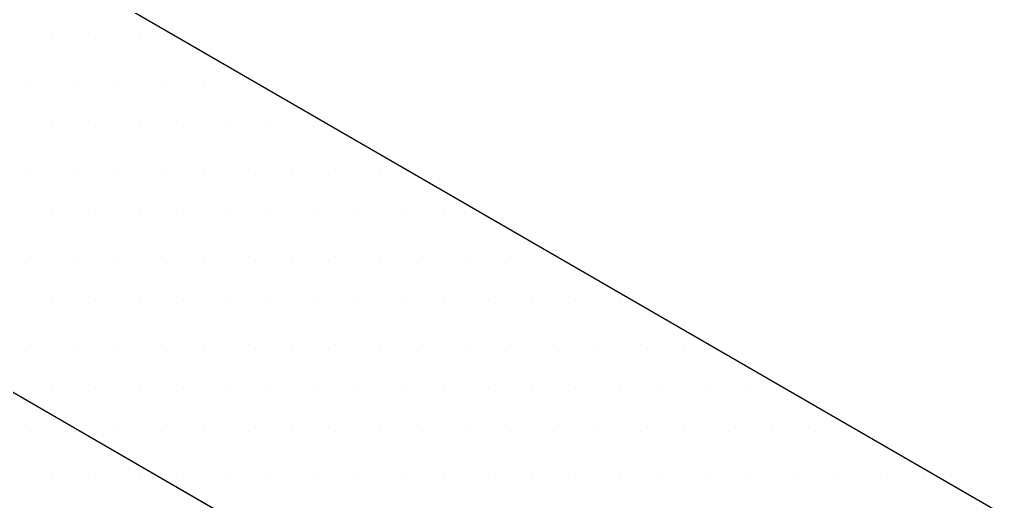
# Model space of a CAD drawing. Extents: x -1392 to 5791, y -3809 to 1722.
# Drawn here: x 1480.38 to 1510.81, y 1146.65 to 1161.56 of the extents above; entities that cross this region are included whole.
import ezdxf

# ---------------------------------------------------------------- set-up
doc = ezdxf.new("R2010")
doc.units = 0
doc.header["$MEASUREMENT"] = 0
for name, color, linetype, lineweight in [('.ATI-HATCH', 7, 'Continuous', 0), ('G-ANNO-TTLB', 7, 'Continuous', 0), ('TYVEK', 7, 'Continuous', 0), ('WALL SCRATCH', 7, 'Continuous', 0)]:
    doc.layers.add(name, color=color, linetype=linetype, lineweight=lineweight)

# ---------------------------------------------------------------- blocks, each defined once
blk = doc.blocks.new('Block_87')
at = {"layer": '.ATI-HATCH'}
for points, knots in [([(1481.751, 1123.324), (1481.751, 1123.324), (1510.521, 1106.681), (1510.521, 1106.681), (1510.521, 1106.681), (1536.586, 1091.603), (1536.586, 1091.603), (1545.191, 1086.625), (1556.202, 1089.566), (1561.18, 1098.171), (1562.765, 1100.91), (1563.599, 1104.019), (1563.599, 1107.184), (1563.599, 1107.184), (1563.599, 1140.609), (1563.599, 1140.609), (1563.599, 1140.609), (1537.539, 1155.53), (1537.539, 1155.53), (1537.539, 1155.53), (1537.539, 1155.518), (1537.539, 1155.518), (1537.539, 1155.518), (1537.539, 1116.84), (1537.539, 1116.84), (1537.539, 1116.84), (1510.521, 1132.47), (1510.521, 1132.47), (1510.521, 1132.47), (1454.782, 1164.714), (1454.782, 1164.714), (1454.782, 1164.714), (1454.867, 1164.762), (1454.867, 1164.762), (1454.867, 1164.762), (1454.867, 1192.98), (1454.867, 1192.98), (1454.867, 1192.98), (1432.473, 1205.82), (1432.473, 1205.82), (1432.473, 1205.82), (1432.473, 1162.214), (1432.473, 1162.214), (1432.473, 1155.788), (1435.898, 1149.85), (1441.46, 1146.633), (1441.46, 1146.633), (1481.751, 1123.324), (1481.751, 1123.324)], [0, 0, 0, 0, 1, 1, 1, 2, 2, 2, 3, 3, 3, 4, 4, 4, 5, 5, 5, 6, 6, 6, 7, 7, 7, 8, 8, 8, 9, 9, 9, 10, 10, 10, 11, 11, 11, 12, 12, 12, 13, 13, 13, 14, 14, 14, 15, 15, 15, 16, 16, 16, 16]), ([(1510.521, 1132.47), (1510.521, 1132.47), (1537.489, 1116.869), (1537.489, 1116.869), (1537.489, 1116.869), (1537.485, 1118.822), (1537.485, 1118.822), (1537.485, 1118.822), (1537.539, 1130.79), (1537.539, 1130.79), (1537.539, 1130.79), (1478.725, 1164.814), (1478.725, 1164.814), (1478.725, 1164.814), (1454.959, 1164.814), (1454.959, 1164.814), (1454.959, 1164.814), (1454.959, 1164.612), (1454.959, 1164.612), (1454.959, 1164.612), (1510.521, 1132.47), (1510.521, 1132.47)], [0, 0, 0, 0, 1, 1, 1, 2, 2, 2, 3, 3, 3, 4, 4, 4, 5, 5, 5, 6, 6, 6, 7, 7, 7, 7])]:
    blk.add_open_spline(points, degree=3, knots=knots, dxfattribs=at)
at = {"layer": '.ATI-HATCH', "color": 8, "lineweight": 0, "true_color": 0x808080}
for points in [[(1481.394, 1160.965), (1481.394, 1160.965), (1481.394, 1160.965), (1481.394, 1160.965)], [(1482.744, 1160.965), (1482.744, 1160.965), (1482.744, 1160.965), (1482.744, 1160.965)], [(1484.094, 1160.965), (1484.094, 1160.965), (1484.094, 1160.965), (1484.094, 1160.965)], [(1480.719, 1159.615), (1480.719, 1159.615), (1480.719, 1159.615), (1480.719, 1159.615)], [(1482.069, 1159.615), (1482.069, 1159.615), (1482.069, 1159.615), (1482.069, 1159.615)], [(1483.419, 1159.615), (1483.419, 1159.615), (1483.419, 1159.615), (1483.419, 1159.615)], [(1484.769, 1159.615), (1484.769, 1159.615), (1484.769, 1159.615), (1484.769, 1159.615)], [(1486.119, 1159.615), (1486.119, 1159.615), (1486.119, 1159.615), (1486.119, 1159.615)], [(1487.469, 1159.615), (1487.469, 1159.615), (1487.469, 1159.615), (1487.469, 1159.615)], [(1481.394, 1158.265), (1481.394, 1158.265), (1481.394, 1158.265), (1481.394, 1158.265)], [(1482.744, 1158.265), (1482.744, 1158.265), (1482.744, 1158.265), (1482.744, 1158.265)], [(1484.094, 1158.265), (1484.094, 1158.265), (1484.094, 1158.265), (1484.094, 1158.265)], [(1485.444, 1158.265), (1485.444, 1158.265), (1485.444, 1158.265), (1485.444, 1158.265)], [(1486.794, 1158.265), (1486.794, 1158.265), (1486.794, 1158.265), (1486.794, 1158.265)], [(1488.144, 1158.265), (1488.144, 1158.265), (1488.144, 1158.265), (1488.144, 1158.265)], [(1489.494, 1158.265), (1489.494, 1158.265), (1489.494, 1158.265), (1489.494, 1158.265)], [(1480.719, 1156.915), (1480.719, 1156.915), (1480.719, 1156.915), (1480.719, 1156.915)], [(1482.069, 1156.915), (1482.069, 1156.915), (1482.069, 1156.915), (1482.069, 1156.915)], [(1483.419, 1156.915), (1483.419, 1156.915), (1483.419, 1156.915), (1483.419, 1156.915)], [(1484.769, 1156.915), (1484.769, 1156.915), (1484.769, 1156.915), (1484.769, 1156.915)], [(1486.119, 1156.915), (1486.119, 1156.915), (1486.119, 1156.915), (1486.119, 1156.915)], [(1487.469, 1156.915), (1487.469, 1156.915), (1487.469, 1156.915), (1487.469, 1156.915)], [(1488.819, 1156.915), (1488.819, 1156.915), (1488.819, 1156.915), (1488.819, 1156.915)], [(1490.169, 1156.915), (1490.169, 1156.915), (1490.169, 1156.915), (1490.169, 1156.915)], [(1491.519, 1156.915), (1491.519, 1156.915), (1491.519, 1156.915), (1491.519, 1156.915)], [(1481.394, 1155.565), (1481.394, 1155.565), (1481.394, 1155.565), (1481.394, 1155.565)], [(1482.744, 1155.565), (1482.744, 1155.565), (1482.744, 1155.565), (1482.744, 1155.565)], [(1484.094, 1155.565), (1484.094, 1155.565), (1484.094, 1155.565), (1484.094, 1155.565)], [(1485.444, 1155.565), (1485.444, 1155.565), (1485.444, 1155.565), (1485.444, 1155.565)], [(1486.794, 1155.565), (1486.794, 1155.565), (1486.794, 1155.565), (1486.794, 1155.565)], [(1488.144, 1155.565), (1488.144, 1155.565), (1488.144, 1155.565), (1488.144, 1155.565)], [(1489.494, 1155.565), (1489.494, 1155.565), (1489.494, 1155.565), (1489.494, 1155.565)], [(1490.844, 1155.565), (1490.844, 1155.565), (1490.844, 1155.565), (1490.844, 1155.565)], [(1492.194, 1155.565), (1492.194, 1155.565), (1492.194, 1155.565), (1492.194, 1155.565)], [(1493.544, 1155.565), (1493.544, 1155.565), (1493.544, 1155.565), (1493.544, 1155.565)], [(1480.719, 1154.215), (1480.719, 1154.215), (1480.719, 1154.215), (1480.719, 1154.215)], [(1482.069, 1154.215), (1482.069, 1154.215), (1482.069, 1154.215), (1482.069, 1154.215)], [(1483.419, 1154.215), (1483.419, 1154.215), (1483.419, 1154.215), (1483.419, 1154.215)], [(1484.769, 1154.215), (1484.769, 1154.215), (1484.769, 1154.215), (1484.769, 1154.215)], [(1486.119, 1154.215), (1486.119, 1154.215), (1486.119, 1154.215), (1486.119, 1154.215)], [(1487.469, 1154.215), (1487.469, 1154.215), (1487.469, 1154.215), (1487.469, 1154.215)], [(1488.819, 1154.215), (1488.819, 1154.215), (1488.819, 1154.215), (1488.819, 1154.215)], [(1490.169, 1154.215), (1490.169, 1154.215), (1490.169, 1154.215), (1490.169, 1154.215)], [(1491.519, 1154.215), (1491.519, 1154.215), (1491.519, 1154.215), (1491.519, 1154.215)], [(1492.869, 1154.215), (1492.869, 1154.215), (1492.869, 1154.215), (1492.869, 1154.215)], [(1494.219, 1154.215), (1494.219, 1154.215), (1494.219, 1154.215), (1494.219, 1154.215)], [(1495.569, 1154.215), (1495.569, 1154.215), (1495.569, 1154.215), (1495.569, 1154.215)], [(1496.919, 1154.215), (1496.919, 1154.215), (1496.919, 1154.215), (1496.919, 1154.215)], [(1481.394, 1152.865), (1481.394, 1152.865), (1481.394, 1152.865), (1481.394, 1152.865)], [(1482.744, 1152.865), (1482.744, 1152.865), (1482.744, 1152.865), (1482.744, 1152.865)], [(1484.094, 1152.865), (1484.094, 1152.865), (1484.094, 1152.865), (1484.094, 1152.865)], [(1485.444, 1152.865), (1485.444, 1152.865), (1485.444, 1152.865), (1485.444, 1152.865)], [(1486.794, 1152.865), (1486.794, 1152.865), (1486.794, 1152.865), (1486.794, 1152.865)], [(1488.144, 1152.865), (1488.144, 1152.865), (1488.144, 1152.865), (1488.144, 1152.865)], [(1489.494, 1152.865), (1489.494, 1152.865), (1489.494, 1152.865), (1489.494, 1152.865)], [(1490.844, 1152.865), (1490.844, 1152.865), (1490.844, 1152.865), (1490.844, 1152.865)], [(1492.194, 1152.865), (1492.194, 1152.865), (1492.194, 1152.865), (1492.194, 1152.865)], [(1493.544, 1152.865), (1493.544, 1152.865), (1493.544, 1152.865), (1493.544, 1152.865)], [(1494.894, 1152.865), (1494.894, 1152.865), (1494.894, 1152.865), (1494.894, 1152.865)], [(1496.244, 1152.865), (1496.244, 1152.865), (1496.244, 1152.865), (1496.244, 1152.865)], [(1497.594, 1152.865), (1497.594, 1152.865), (1497.594, 1152.865), (1497.594, 1152.865)], [(1498.944, 1152.865), (1498.944, 1152.865), (1498.944, 1152.865), (1498.944, 1152.865)], [(1480.719, 1151.515), (1480.719, 1151.515), (1480.719, 1151.515), (1480.719, 1151.515)], [(1482.069, 1151.515), (1482.069, 1151.515), (1482.069, 1151.515), (1482.069, 1151.515)], [(1483.419, 1151.515), (1483.419, 1151.515), (1483.419, 1151.515), (1483.419, 1151.515)], [(1484.769, 1151.515), (1484.769, 1151.515), (1484.769, 1151.515), (1484.769, 1151.515)], [(1486.119, 1151.515), (1486.119, 1151.515), (1486.119, 1151.515), (1486.119, 1151.515)], [(1487.469, 1151.515), (1487.469, 1151.515), (1487.469, 1151.515), (1487.469, 1151.515)], [(1488.819, 1151.515), (1488.819, 1151.515), (1488.819, 1151.515), (1488.819, 1151.515)], [(1490.169, 1151.515), (1490.169, 1151.515), (1490.169, 1151.515), (1490.169, 1151.515)], [(1491.519, 1151.515), (1491.519, 1151.515), (1491.519, 1151.515), (1491.519, 1151.515)], [(1492.869, 1151.515), (1492.869, 1151.515), (1492.869, 1151.515), (1492.869, 1151.515)], [(1494.219, 1151.515), (1494.219, 1151.515), (1494.219, 1151.515), (1494.219, 1151.515)], [(1495.569, 1151.515), (1495.569, 1151.515), (1495.569, 1151.515), (1495.569, 1151.515)], [(1496.919, 1151.515), (1496.919, 1151.515), (1496.919, 1151.515), (1496.919, 1151.515)], [(1498.269, 1151.515), (1498.269, 1151.515), (1498.269, 1151.515), (1498.269, 1151.515)], [(1499.619, 1151.515), (1499.619, 1151.515), (1499.619, 1151.515), (1499.619, 1151.515)], [(1500.969, 1151.515), (1500.969, 1151.515), (1500.969, 1151.515), (1500.969, 1151.515)], [(1481.394, 1150.165), (1481.394, 1150.165), (1481.394, 1150.165), (1481.394, 1150.165)], [(1482.744, 1150.165), (1482.744, 1150.165), (1482.744, 1150.165), (1482.744, 1150.165)], [(1484.094, 1150.165), (1484.094, 1150.165), (1484.094, 1150.165), (1484.094, 1150.165)], [(1485.444, 1150.165), (1485.444, 1150.165), (1485.444, 1150.165), (1485.444, 1150.165)], [(1486.794, 1150.165), (1486.794, 1150.165), (1486.794, 1150.165), (1486.794, 1150.165)], [(1488.144, 1150.165), (1488.144, 1150.165), (1488.144, 1150.165), (1488.144, 1150.165)], [(1489.494, 1150.165), (1489.494, 1150.165), (1489.494, 1150.165), (1489.494, 1150.165)], [(1490.844, 1150.165), (1490.844, 1150.165), (1490.844, 1150.165), (1490.844, 1150.165)], [(1492.194, 1150.165), (1492.194, 1150.165), (1492.194, 1150.165), (1492.194, 1150.165)], [(1493.544, 1150.165), (1493.544, 1150.165), (1493.544, 1150.165), (1493.544, 1150.165)], [(1494.894, 1150.165), (1494.894, 1150.165), (1494.894, 1150.165), (1494.894, 1150.165)], [(1496.244, 1150.165), (1496.244, 1150.165), (1496.244, 1150.165), (1496.244, 1150.165)], [(1497.594, 1150.165), (1497.594, 1150.165), (1497.594, 1150.165), (1497.594, 1150.165)], [(1498.944, 1150.165), (1498.944, 1150.165), (1498.944, 1150.165), (1498.944, 1150.165)], [(1500.294, 1150.165), (1500.294, 1150.165), (1500.294, 1150.165), (1500.294, 1150.165)], [(1501.644, 1150.165), (1501.644, 1150.165), (1501.644, 1150.165), (1501.644, 1150.165)], [(1502.994, 1150.165), (1502.994, 1150.165), (1502.994, 1150.165), (1502.994, 1150.165)], [(1480.719, 1148.815), (1480.719, 1148.815), (1480.719, 1148.815), (1480.719, 1148.815)], [(1482.069, 1148.815), (1482.069, 1148.815), (1482.069, 1148.815), (1482.069, 1148.815)], [(1483.419, 1148.815), (1483.419, 1148.815), (1483.419, 1148.815), (1483.419, 1148.815)], [(1484.769, 1148.815), (1484.769, 1148.815), (1484.769, 1148.815), (1484.769, 1148.815)], [(1486.119, 1148.815), (1486.119, 1148.815), (1486.119, 1148.815), (1486.119, 1148.815)], [(1487.469, 1148.815), (1487.469, 1148.815), (1487.469, 1148.815), (1487.469, 1148.815)], [(1488.819, 1148.815), (1488.819, 1148.815), (1488.819, 1148.815), (1488.819, 1148.815)], [(1490.169, 1148.815), (1490.169, 1148.815), (1490.169, 1148.815), (1490.169, 1148.815)], [(1491.519, 1148.815), (1491.519, 1148.815), (1491.519, 1148.815), (1491.519, 1148.815)], [(1492.869, 1148.815), (1492.869, 1148.815), (1492.869, 1148.815), (1492.869, 1148.815)], [(1494.219, 1148.815), (1494.219, 1148.815), (1494.219, 1148.815), (1494.219, 1148.815)], [(1495.569, 1148.815), (1495.569, 1148.815), (1495.569, 1148.815), (1495.569, 1148.815)], [(1496.919, 1148.815), (1496.919, 1148.815), (1496.919, 1148.815), (1496.919, 1148.815)], [(1498.269, 1148.815), (1498.269, 1148.815), (1498.269, 1148.815), (1498.269, 1148.815)], [(1499.619, 1148.815), (1499.619, 1148.815), (1499.619, 1148.815), (1499.619, 1148.815)], [(1500.969, 1148.815), (1500.969, 1148.815), (1500.969, 1148.815), (1500.969, 1148.815)], [(1502.319, 1148.815), (1502.319, 1148.815), (1502.319, 1148.815), (1502.319, 1148.815)], [(1503.669, 1148.815), (1503.669, 1148.815), (1503.669, 1148.815), (1503.669, 1148.815)], [(1505.019, 1148.815), (1505.019, 1148.815), (1505.019, 1148.815), (1505.019, 1148.815)], [(1506.369, 1148.815), (1506.369, 1148.815), (1506.369, 1148.815), (1506.369, 1148.815)], [(1481.394, 1147.465), (1481.394, 1147.465), (1481.394, 1147.465), (1481.394, 1147.465)], [(1482.744, 1147.465), (1482.744, 1147.465), (1482.744, 1147.465), (1482.744, 1147.465)], [(1484.094, 1147.465), (1484.094, 1147.465), (1484.094, 1147.465), (1484.094, 1147.465)], [(1485.444, 1147.465), (1485.444, 1147.465), (1485.444, 1147.465), (1485.444, 1147.465)], [(1486.794, 1147.465), (1486.794, 1147.465), (1486.794, 1147.465), (1486.794, 1147.465)], [(1488.144, 1147.465), (1488.144, 1147.465), (1488.144, 1147.465), (1488.144, 1147.465)], [(1489.494, 1147.465), (1489.494, 1147.465), (1489.494, 1147.465), (1489.494, 1147.465)], [(1490.844, 1147.465), (1490.844, 1147.465), (1490.844, 1147.465), (1490.844, 1147.465)], [(1492.194, 1147.465), (1492.194, 1147.465), (1492.194, 1147.465), (1492.194, 1147.465)], [(1493.544, 1147.465), (1493.544, 1147.465), (1493.544, 1147.465), (1493.544, 1147.465)], [(1494.894, 1147.465), (1494.894, 1147.465), (1494.894, 1147.465), (1494.894, 1147.465)], [(1496.244, 1147.465), (1496.244, 1147.465), (1496.244, 1147.465), (1496.244, 1147.465)], [(1497.594, 1147.465), (1497.594, 1147.465), (1497.594, 1147.465), (1497.594, 1147.465)], [(1498.944, 1147.465), (1498.944, 1147.465), (1498.944, 1147.465), (1498.944, 1147.465)], [(1500.294, 1147.465), (1500.294, 1147.465), (1500.294, 1147.465), (1500.294, 1147.465)], [(1501.644, 1147.465), (1501.644, 1147.465), (1501.644, 1147.465), (1501.644, 1147.465)], [(1502.994, 1147.465), (1502.994, 1147.465), (1502.994, 1147.465), (1502.994, 1147.465)], [(1504.344, 1147.465), (1504.344, 1147.465), (1504.344, 1147.465), (1504.344, 1147.465)], [(1505.694, 1147.465), (1505.694, 1147.465), (1505.694, 1147.465), (1505.694, 1147.465)], [(1507.044, 1147.465), (1507.044, 1147.465), (1507.044, 1147.465), (1507.044, 1147.465)], [(1508.394, 1147.465), (1508.394, 1147.465), (1508.394, 1147.465), (1508.394, 1147.465)]]:
    blk.add_open_spline(points, degree=3, dxfattribs=at)

msp = doc.modelspace()

# ---------------------------------------------------------------- hatches: boundary and pattern name
at = {"layer": 'G-ANNO-TTLB', "true_color": 0xff00ff, "transparency": 33554687}
h = msp.add_hatch(color=6, dxfattribs=at)
edge = h.paths.add_edge_path()
edge.add_spline(control_points=[(1773.018, -796.5), (1773.018, -796.5), (-1156.5, -796.5), (-1156.5, -796.5), (-1156.5, -796.5), (-1156.5, 1660.5), (-1156.5, 1660.5), (-1156.5, 1660.5), (1773.018, 1660.5), (1773.018, 1660.5), (1773.018, 1660.5), (1773.018, -796.5), (1773.018, -796.5)], knot_values=[0, 0, 0, 0, 1, 1, 1, 2, 2, 2, 3, 3, 3, 4, 4, 4, 4], degree=3, periodic=0)
edge = h.paths.add_edge_path()
edge.add_spline(control_points=[(-1147.5, 1651.5), (-1147.5, 1651.5), (-1147.5, -787.5), (-1147.5, -787.5), (-1147.5, -787.5), (1764.018, -787.5), (1764.018, -787.5), (1764.018, -787.5), (1764.018, 1651.5), (1764.018, 1651.5), (1764.018, 1651.5), (-1147.5, 1651.5), (-1147.5, 1651.5)], knot_values=[0, 0, 0, 0, 1, 1, 1, 2, 2, 2, 3, 3, 3, 4, 4, 4, 4], degree=3, periodic=0)
edge.add_line((-1147.5, 1651.5), (-1147.5, 1651.5))

# ---------------------------------------------------------------- linework, layer by layer
at = {"layer": 'G-ANNO-TTLB'}
for points in [[(1773.018, -796.5), (1773.018, -796.5), (-1156.5, -796.5), (-1156.5, -796.5), (-1156.5, -796.5), (-1156.5, 1660.5), (-1156.5, 1660.5), (-1156.5, 1660.5), (1773.018, 1660.5), (1773.018, 1660.5), (1773.018, 1660.5), (1773.018, -796.5), (1773.018, -796.5)], [(-1147.5, 1651.5), (-1147.5, 1651.5), (-1147.5, -787.5), (-1147.5, -787.5), (-1147.5, -787.5), (1764.018, -787.5), (1764.018, -787.5), (1764.018, -787.5), (1764.018, 1651.5), (1764.018, 1651.5), (1764.018, 1651.5), (-1147.5, 1651.5), (-1147.5, 1651.5)]]:
    msp.add_open_spline(points, degree=3, knots=[0, 0, 0, 0, 1, 1, 1, 2, 2, 2, 3, 3, 3, 4, 4, 4, 4], dxfattribs=at)
at = {"layer": 'TYVEK', "color": 4, "lineweight": 25, "true_color": 0x00ffff}
for p, q in [((1467.002, 1171.595), (1537.539, 1130.79)), ((1454.959, 1164.612), (1510.521, 1132.47))]:
    msp.add_line(p, q, dxfattribs=at)
at = {"layer": 'WALL SCRATCH', "color": 18, "lineweight": 25, "true_color": 0x000000}
msp.add_lwpolyline([(1494.295, 1155.028)], dxfattribs=at)
msp.add_lwpolyline([(1494.295, 1155.028)], dxfattribs=at)

# ---------------------------------------------------------------- block references
at = {"layer": '.ATI-HATCH'}
msp.add_blockref('Block_87', (0, 0), dxfattribs=at)

doc.saveas('drawing.dxf')
